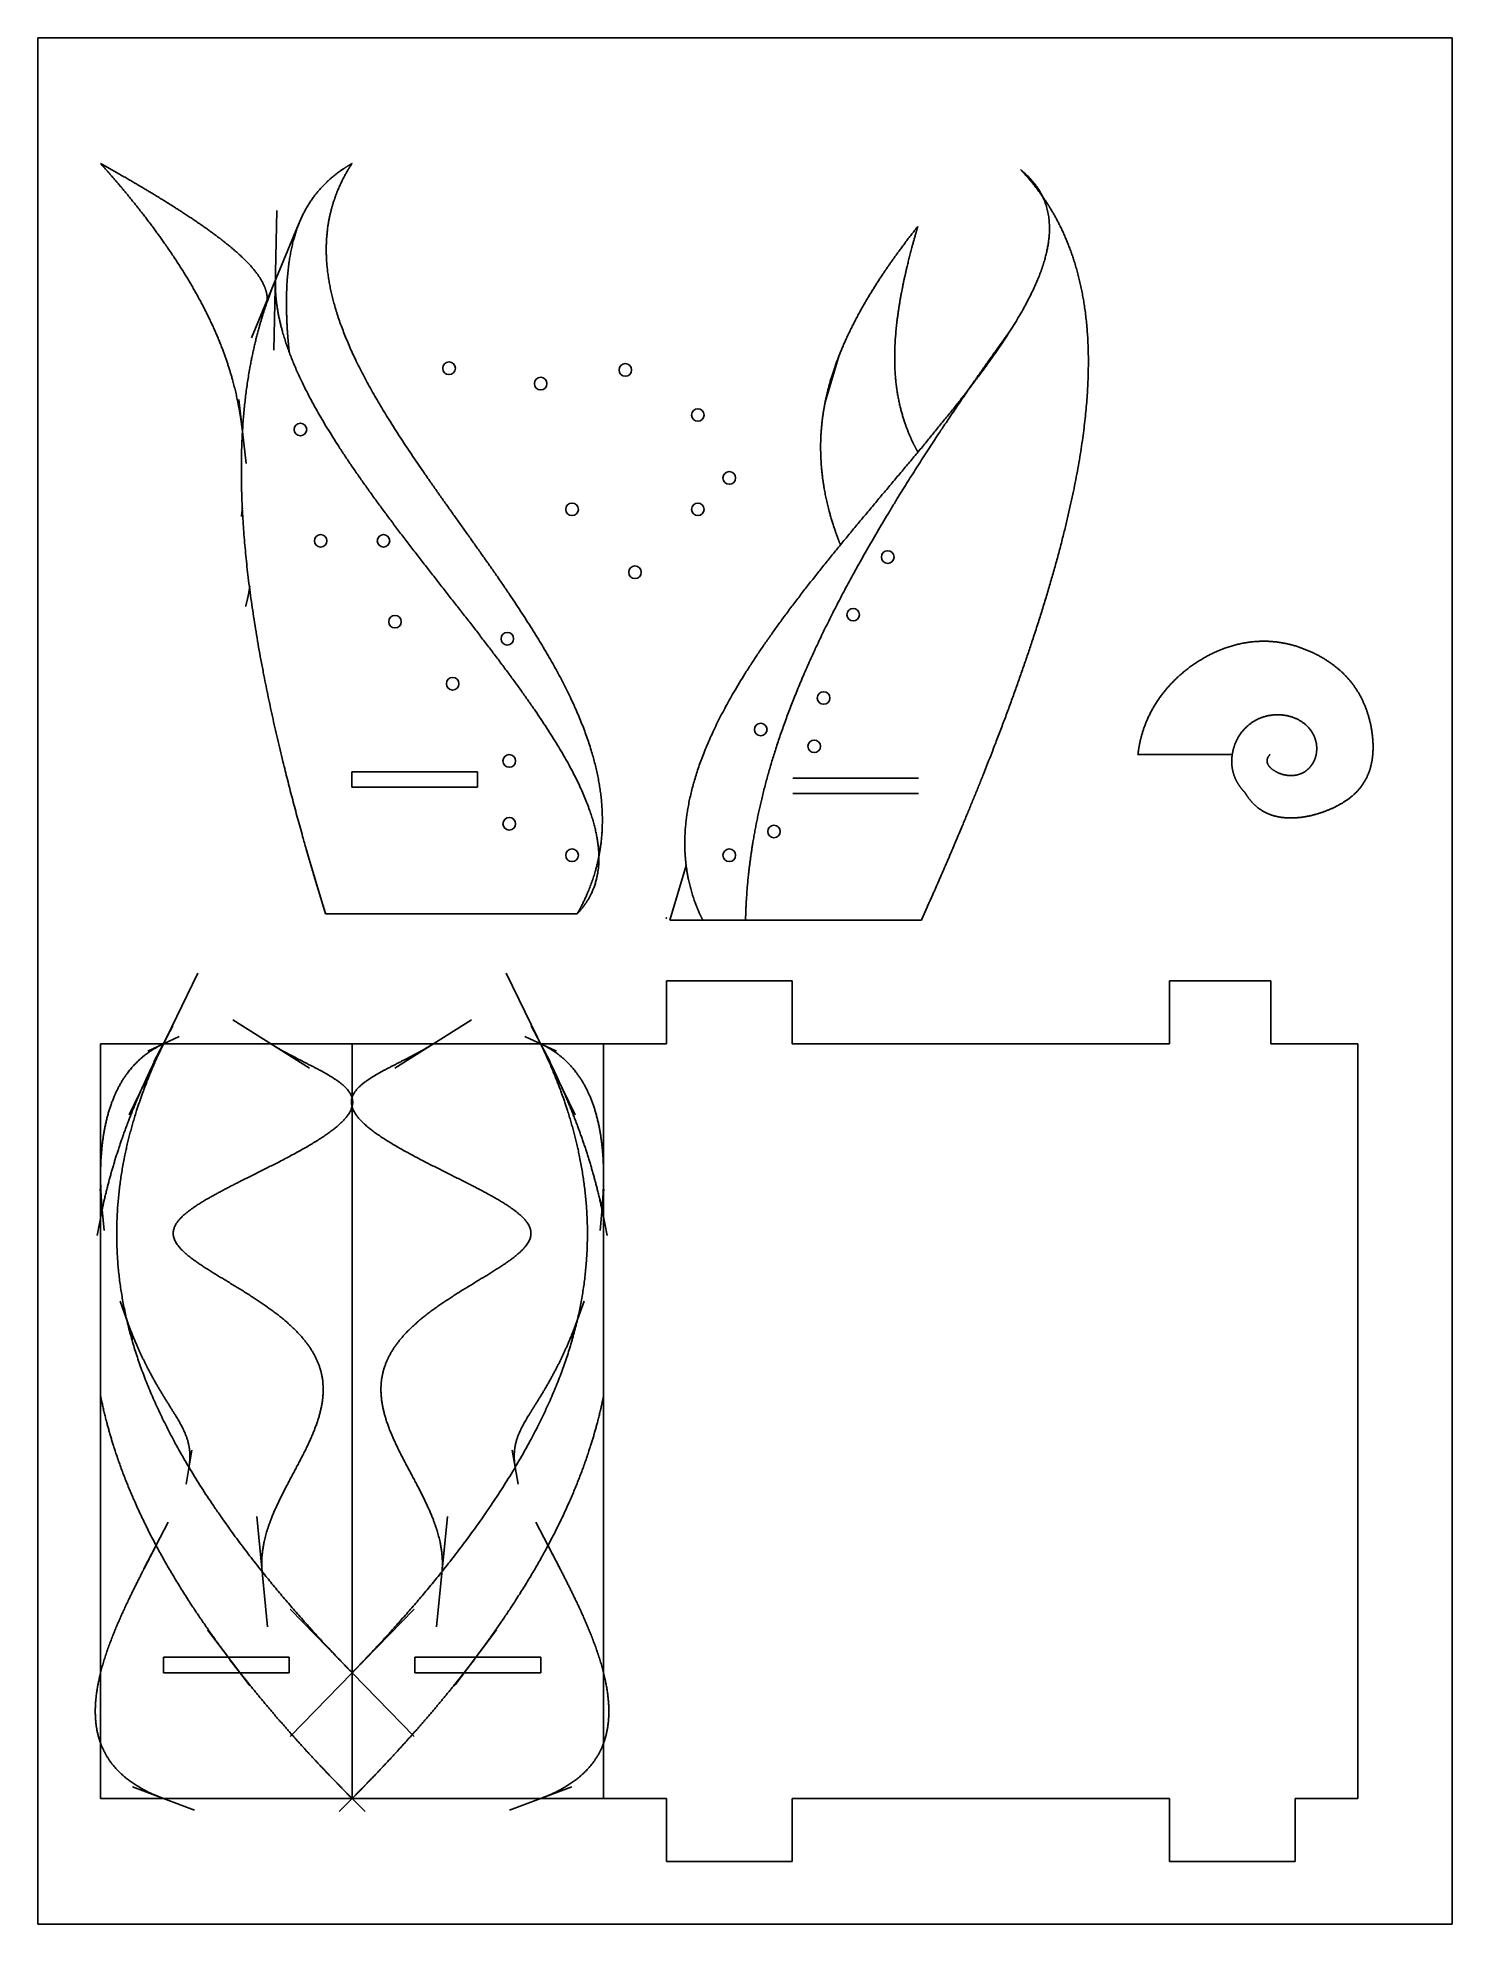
# Model space of a CAD drawing. Header units: centimetres. Extents: x -10 to 12.5, y -16 to 14.
import ezdxf

# ---------------------------------------------------------------- set-up
doc = ezdxf.new("R2010")
doc.units = ezdxf.units.CM
doc.header["$MEASUREMENT"] = 0
doc.layers.add('cutter-1 v5_Sketch1', color=7, linetype='Continuous')

msp = doc.modelspace()

# ---------------------------------------------------------------- linework, layer by layer
at = {"layer": 'cutter-1 v5_Sketch1'}
for p, q in [((-10, 14), (12.5, 14)), ((-10, -16), (-10, 14)), ((12.5, 14), (12.5, -16)), ((-6.195, 11.255), (-6.245, 9.033)), ((-6.601, 9.229), (-5.839, 11.059)), ((2.749, 8.951), (2.526, 8.206)), ((-6.8, 8.249), (-6.687, 7.229)), ((-6.744, 6.519), (-6.747, 6.495)), ((-6.625, 5.279), (-6.635, 5.217)), ((-5.006, 2.326), (-3.006, 2.326)), ((-5.006, 2.081), (-5.006, 2.326)), ((-3.006, 2.326), (-3.006, 2.081)), ((4.012, 2.228), (2.012, 2.228)), ((-3.006, 2.081), (-5.006, 2.081)), ((2.012, 1.983), (4.012, 1.983)), ((-5.42, 0.067), (-5.73, 1.098)), ((0.314, 0.835), (0.055, -0.031)), ((-1.42, 0.067), (-5.42, 0.067)), ((0.055, -0.031), (4.055, -0.031)), ((-7.453, -0.873), (-8.547, -3.127)), ((-2.547, -0.873), (-1.453, -3.127)), ((0, -2), (0, -1)), ((0, -1), (2, -1)), ((2, -1), (2, -2)), ((8, -1), (9.612, -1)), ((8, -2), (8, -1)), ((9.612, -1), (9.612, -2)), ((-7.849, -1.713), (-8.151, -2.287)), ((-6.898, -1.615), (-5.678, -2.385)), ((-3.102, -1.615), (-4.322, -2.385)), ((-2.151, -1.713), (-1.849, -2.287)), ((-9, -14), (-9, -2)), ((-9, -2), (-5, -2)), ((-7.749, -1.883), (-8.251, -2.117)), ((-5, -2), (-1, -2)), ((-5, -2), (-5, -14)), ((-5, -14), (-5, -2)), ((-2.251, -1.883), (-1.749, -2.117)), ((-1, -2), (-1, -14)), ((-1, -14), (-1, -2)), ((-1, -2), (0, -2)), ((2, -2), (8, -2)), ((9.612, -2), (11, -2)), ((11, -2), (11, -14)), ((-8.945, -4.475), (-9.055, -5.047)), ((-9.006, -4.31), (-8.945, -4.966)), ((-0.994, -4.31), (-1.055, -4.966)), ((-1.055, -4.475), (-0.945, -5.047)), ((-8.691, -6.09), (-8.476, -6.689)), ((-1.309, -6.09), (-1.524, -6.689)), ((-7.549, -8.461), (-7.641, -9.003)), ((-2.451, -8.461), (-2.359, -9.003)), ((-6.517, -9.515), (-6.345, -11.268)), ((-3.483, -9.515), (-3.655, -11.268)), ((-7.923, -9.604), (-8.31, -10.35)), ((-2.077, -9.604), (-1.69, -10.35)), ((-4.013, -10.987), (-5.987, -13.013)), ((-5.987, -10.987), (-4.013, -13.013)), ((-7.298, -11.316), (-6.638, -12.194)), ((-2.702, -11.316), (-3.362, -12.194)), ((-6, -11.755), (-8, -11.755)), ((-8, -11.755), (-8, -12)), ((-8, -12), (-6, -12)), ((-6.942, -11.793), (-6.619, -12.207)), ((-6, -12), (-6, -11.755)), ((-2, -11.755), (-4, -11.755)), ((-4, -11.755), (-4, -12)), ((-4, -12), (-2, -12)), ((-3.058, -11.793), (-3.381, -12.207)), ((-2, -12), (-2, -11.755)), ((-5.206, -13.793), (-4.794, -14.207)), ((-4.794, -13.793), (-5.206, -14.207)), ((-5, -14), (-9, -14)), ((-8.494, -13.817), (-7.506, -14.183)), ((-1, -14), (-5, -14)), ((-1.506, -13.817), (-2.494, -14.183)), ((0, -14), (-1, -14)), ((0, -14), (0, -15)), ((2, -15), (2, -14)), ((8, -14), (2, -14)), ((8, -14), (8, -15)), ((10, -15), (10, -14)), ((11, -14), (10, -14)), ((0, -15), (2, -15)), ((8, -15), (10, -15)), ((12.5, -16), (-10, -16))]:
    msp.add_line(p, q, dxfattribs=at)
for centre in [(-3.457, 8.744), (-0.654, 8.717), (-2, 8.5), (0.5, 8), (-5.822, 7.77), (1, 7), (-1.5, 6.5), (0.5, 6.5), (-5.5, 6), (-4.5, 6), (3.521, 5.741), (-0.5, 5.5), (-4.317, 4.714), (2.971, 4.825), (-2.531, 4.443), (-3.4, 3.727), (2.5, 3.5), (1.5, 3), (2.351, 2.732), (-2.5, 2.5), (-2.5, 1.5), (1.711, 1.377), (-1.5, 1), (1, 1)]:
    msp.add_circle(centre, 0.1, dxfattribs=at)
for points in [[(-9, 12), (-8.902, 11.946), (-8.711, 11.838), (-8.433, 11.678), (-8.084, 11.47), (-7.684, 11.219), (-7.326, 10.978), (-7.016, 10.748), (-6.759, 10.531), (-6.563, 10.328), (-6.428, 10.14), (-6.368, 10), (-6.349, 9.902), (-6.347, 9.839), (-6.349, 9.808)], [(-5, 12), (-5.052, 11.971), (-5.152, 11.909), (-5.293, 11.809), (-5.464, 11.658), (-5.647, 11.438), (-5.796, 11.185), (-5.909, 10.898), (-5.987, 10.577), (-6.033, 10.224), (-6.05, 9.843), (-6.042, 9.518), (-6.025, 9.263), (-6.009, 9.088), (-6, 9)], [(-5, 12), (-5.078, 11.882), (-5.215, 11.641), (-5.365, 11.263), (-5.456, 10.725), (-5.383, 9.997), (-5.129, 9.214), (-4.709, 8.38), (-4.158, 7.505), (-3.523, 6.602), (-2.862, 5.688), (-2.233, 4.778), (-1.693, 3.889), (-1.286, 3.034), (-1.043, 2.22), (-0.975, 1.452), (-1.065, 0.875), (-1.212, 0.463), (-1.345, 0.198), (-1.42, 0.067)], [(0.578, -0.031), (0.512, 0.101), (0.398, 0.37), (0.286, 0.792), (0.251, 1.388), (0.403, 2.193), (0.747, 3.055), (1.271, 3.969), (1.949, 4.926), (2.733, 5.905), (3.561, 6.886), (4.369, 7.842), (5.087, 8.749), (5.654, 9.583), (6.02, 10.326), (6.153, 10.966), (6.066, 11.393), (5.892, 11.666), (5.728, 11.826), (5.634, 11.902)], [(5.634, 11.902), (5.747, 11.784), (5.959, 11.537), (6.233, 11.13), (6.512, 10.516), (6.709, 9.62), (6.746, 8.59), (6.623, 7.426), (6.352, 6.138), (5.948, 4.738), (5.427, 3.241), (4.926, 1.973), (4.507, 0.985), (4.209, 0.31), (4.055, -0.031)], [(2.768, 5.935), (2.73, 6.032), (2.658, 6.225), (2.568, 6.515), (2.482, 6.906), (2.437, 7.399), (2.459, 7.897), (2.553, 8.401), (2.717, 8.911), (2.949, 9.426), (3.241, 9.946), (3.519, 10.366), (3.751, 10.682), (3.915, 10.894), (4, 11)], [(4, 11), (3.973, 10.91), (3.921, 10.731), (3.851, 10.468), (3.77, 10.126), (3.693, 9.714), (3.643, 9.321), (3.623, 8.949), (3.635, 8.598), (3.68, 8.269), (3.756, 7.962), (3.84, 7.732), (3.915, 7.567), (3.971, 7.462), (4, 7.41)], [(1.259, -0.031), (1.262, 0.123), (1.276, 0.435), (1.32, 0.912), (1.424, 1.566), (1.637, 2.419), (1.937, 3.307), (2.328, 4.234), (2.809, 5.196), (3.37, 6.193), (4.004, 7.219), (4.564, 8.062), (5.011, 8.705), (5.322, 9.139), (5.48, 9.358)], [(-6.746, 6.507), (-6.748, 6.484), (-6.751, 6.46), (-6.754, 6.436), (-6.757, 6.413), (-6.76, 6.389)], [(-6.63, 5.248), (-6.64, 5.187), (-6.651, 5.128), (-6.663, 5.07), (-6.678, 5.013), (-6.693, 4.958)], [(7.5, 2.6), (7.506, 2.648), (7.519, 2.744), (7.548, 2.885), (7.603, 3.066), (7.7, 3.281), (7.823, 3.485), (7.972, 3.676), (8.146, 3.853), (8.341, 4.011), (8.555, 4.149), (8.781, 4.261), (9.016, 4.343), (9.254, 4.394), (9.491, 4.411), (9.722, 4.396), (9.943, 4.352), (10.151, 4.284), (10.345, 4.196), (10.522, 4.092), (10.681, 3.974), (10.822, 3.842), (10.944, 3.693), (11.048, 3.525), (11.132, 3.338), (11.194, 3.136), (11.234, 2.925), (11.247, 2.714), (11.232, 2.512), (11.187, 2.327), (11.11, 2.163), (11.003, 2.021), (10.868, 1.9), (10.707, 1.797), (10.527, 1.712), (10.334, 1.646), (10.136, 1.602), (9.941, 1.585), (9.756, 1.598), (9.586, 1.643), (9.435, 1.724), (9.331, 1.816), (9.262, 1.902), (9.22, 1.966), (9.2, 2)], [(9.2, 2), (9.181, 2.019), (9.146, 2.058), (9.099, 2.119), (9.049, 2.205), (9.008, 2.321), (8.988, 2.444), (8.991, 2.572), (9.016, 2.703), (9.066, 2.832), (9.139, 2.953), (9.238, 3.061), (9.359, 3.148), (9.501, 3.209), (9.657, 3.24), (9.818, 3.236), (9.975, 3.199), (10.116, 3.128), (10.231, 3.026), (10.311, 2.901), (10.351, 2.761), (10.348, 2.618), (10.306, 2.486), (10.23, 2.377), (10.126, 2.301), (10.005, 2.263), (9.879, 2.262), (9.76, 2.292), (9.659, 2.343), (9.586, 2.405), (9.548, 2.471), (9.549, 2.523), (9.568, 2.562), (9.588, 2.587), (9.6, 2.6)], [(7.5, 2.6), (7.56, 2.6), (7.68, 2.6), (7.86, 2.6), (8.1, 2.6), (8.4, 2.6), (8.64, 2.6), (8.82, 2.6), (8.94, 2.6), (9, 2.6)], [(-8, -2), (-8.093, -2.191), (-8.264, -2.574), (-8.48, -3.151), (-8.682, -3.925), (-8.783, -4.902), (-8.722, -5.888), (-8.489, -6.884), (-8.086, -7.89), (-7.524, -8.905), (-6.82, -9.929), (-6.152, -10.754), (-5.597, -11.376), (-5.203, -11.792), (-5, -12)], [(-2, -2), (-1.907, -2.191), (-1.736, -2.574), (-1.52, -3.151), (-1.318, -3.925), (-1.217, -4.902), (-1.278, -5.888), (-1.511, -6.884), (-1.914, -7.89), (-2.476, -8.905), (-3.18, -9.929), (-3.848, -10.754), (-4.403, -11.376), (-4.797, -11.792), (-5, -12)]]:
    msp.add_open_spline(points, degree=5, dxfattribs=at)
for points, knots in [([(-9, 12), (-8.899, 11.887), (-8.701, 11.662), (-8.419, 11.324), (-8.072, 10.873), (-7.689, 10.311), (-7.364, 9.749), (-7.1, 9.187), (-6.92, 8.673), (-6.823, 8.271), (-6.773, 7.982), (-6.751, 7.805), (-6.743, 7.739)], [0, 0, 0, 0, 0, 0, 0.1, 0.2, 0.3, 0.4, 0.5, 0.6, 0.7, 0.7583747, 0.7583747, 0.7583747, 0.7583747, 0.7583747, 0.7583747]), ([(-5.42, 0.067), (-5.523, 0.396), (-5.72, 1.046), (-5.988, 1.999), (-6.291, 3.226), (-6.572, 4.68), (-6.744, 6.046), (-6.793, 7.313), (-6.715, 8.399), (-6.557, 9.176), (-6.394, 9.703), (-6.273, 10.018), (-6.22, 10.144)], [0, 0, 0, 0, 0, 0, 0.1, 0.2, 0.3, 0.4, 0.5, 0.6, 0.7, 0.7684223, 0.7684223, 0.7684223, 0.7684223, 0.7684223, 0.7684223]), ([(-6.22, 10.144), (-6.22, 10.14), (-6.223, 9.984), (-6.203, 9.665), (-6.093, 9.161), (-5.797, 8.438), (-5.222, 7.471), (-4.499, 6.458), (-3.7, 5.431), (-2.9, 4.42), (-2.174, 3.456), (-1.589, 2.566), (-1.197, 1.772), (-1.024, 1.085), (-1.068, 0.624), (-1.205, 0.326), (-1.341, 0.15), (-1.42, 0.067)], [0.1984208, 0.1984208, 0.1984208, 0.1984208, 0.1984208, 0.1984208, 0.2, 0.2666667, 0.3333333, 0.4, 0.4666667, 0.5333333, 0.6, 0.6666667, 0.7333333, 0.8, 0.8666667, 0.9333333, 1, 1, 1, 1, 1, 1]), ([(-8, -2), (-8.083, -2.038), (-8.239, -2.125), (-8.448, -2.285), (-8.676, -2.56), (-8.876, -3.003), (-8.983, -3.51), (-9.01, -3.963), (-9.001, -4.315), (-8.984, -4.542), (-8.975, -4.638)], [0, 0, 0, 0, 0, 0, 0.04, 0.08, 0.12, 0.16, 0.2, 0.2285706, 0.2285706, 0.2285706, 0.2285706, 0.2285706, 0.2285706]), ([(-8, -2), (-8.127, -2.241), (-8.363, -2.724), (-8.595, -3.276), (-8.783, -3.828), (-8.923, -4.38), (-8.986, -4.691), (-9, -4.761)], [0, 0, 0, 0, 0, 0, 0.1, 0.2, 0.2291164, 0.2291164, 0.2291164, 0.2291164, 0.2291164, 0.2291164]), ([(-6.288, -2), (-6.254, -2.021), (-6.183, -2.065), (-6.065, -2.133), (-5.885, -2.228), (-5.63, -2.356), (-5.364, -2.494), (-5.126, -2.648), (-4.975, -2.821), (-4.966, -3.021), (-5.131, -3.247), (-5.46, -3.494), (-5.914, -3.754), (-6.434, -4.016), (-6.952, -4.27), (-7.4, -4.509), (-7.721, -4.729), (-7.877, -4.936), (-7.854, -5.139), (-7.66, -5.348), (-7.327, -5.574), (-6.904, -5.823), (-6.451, -6.1), (-6.029, -6.407), (-5.695, -6.744), (-5.488, -7.11), (-5.426, -7.501), (-5.498, -7.913), (-5.672, -8.339), (-5.904, -8.774), (-6.144, -9.211), (-6.332, -9.626), (-6.42, -9.948), (-6.442, -10.18), (-6.437, -10.327), (-6.431, -10.391)], [0, 0, 0, 0, 0, 0, 0.0285714, 0.0571429, 0.0857143, 0.1142857, 0.1428571, 0.1714286, 0.2, 0.2285714, 0.2571429, 0.2857143, 0.3142857, 0.3428571, 0.3714286, 0.4, 0.4285714, 0.4571429, 0.4857143, 0.5142857, 0.5428571, 0.5714286, 0.6, 0.6285714, 0.6571429, 0.6857143, 0.7142857, 0.7428571, 0.7714286, 0.8, 0.8285714, 0.8571429, 0.8793598, 0.8793598, 0.8793598, 0.8793598, 0.8793598, 0.8793598]), ([(-3.712, -2), (-3.746, -2.021), (-3.817, -2.065), (-3.935, -2.133), (-4.115, -2.228), (-4.37, -2.356), (-4.636, -2.494), (-4.874, -2.648), (-5.025, -2.821), (-5.034, -3.021), (-4.869, -3.247), (-4.54, -3.494), (-4.086, -3.754), (-3.566, -4.016), (-3.048, -4.27), (-2.6, -4.509), (-2.279, -4.729), (-2.123, -4.936), (-2.146, -5.139), (-2.34, -5.348), (-2.673, -5.574), (-3.096, -5.823), (-3.549, -6.1), (-3.971, -6.407), (-4.305, -6.744), (-4.512, -7.11), (-4.574, -7.501), (-4.502, -7.913), (-4.328, -8.339), (-4.096, -8.774), (-3.856, -9.211), (-3.668, -9.626), (-3.58, -9.948), (-3.558, -10.18), (-3.563, -10.327), (-3.569, -10.391)], [0, 0, 0, 0, 0, 0, 0.0285714, 0.0571429, 0.0857143, 0.1142857, 0.1428571, 0.1714286, 0.2, 0.2285714, 0.2571429, 0.2857143, 0.3142857, 0.3428571, 0.3714286, 0.4, 0.4285714, 0.4571429, 0.4857143, 0.5142857, 0.5428571, 0.5714286, 0.6, 0.6285714, 0.6571429, 0.6857143, 0.7142857, 0.7428571, 0.7714286, 0.8, 0.8285714, 0.8571429, 0.8793598, 0.8793598, 0.8793598, 0.8793598, 0.8793598, 0.8793598]), ([(-2, -2), (-1.873, -2.241), (-1.637, -2.724), (-1.405, -3.276), (-1.217, -3.828), (-1.077, -4.38), (-1.014, -4.691), (-1, -4.761)], [0, 0, 0, 0, 0, 0, 0.1, 0.2, 0.2291164, 0.2291164, 0.2291164, 0.2291164, 0.2291164, 0.2291164]), ([(-2, -2), (-1.917, -2.038), (-1.761, -2.125), (-1.552, -2.285), (-1.324, -2.56), (-1.124, -3.003), (-1.017, -3.51), (-0.99, -3.963), (-0.999, -4.315), (-1.016, -4.542), (-1.025, -4.638)], [0, 0, 0, 0, 0, 0, 0.04, 0.08, 0.12, 0.16, 0.2, 0.2285706, 0.2285706, 0.2285706, 0.2285706, 0.2285706, 0.2285706]), ([(-8.583, -6.389), (-8.557, -6.464), (-8.485, -6.656), (-8.361, -6.949), (-8.181, -7.31), (-7.951, -7.686), (-7.736, -8.009), (-7.611, -8.257), (-7.572, -8.457), (-7.577, -8.612), (-7.591, -8.708), (-7.595, -8.732)], [0.3351123, 0.3351123, 0.3351123, 0.3351123, 0.3351123, 0.3351123, 0.36, 0.4, 0.44, 0.48, 0.52, 0.56, 0.5734305, 0.5734305, 0.5734305, 0.5734305, 0.5734305, 0.5734305]), ([(-1.417, -6.389), (-1.443, -6.464), (-1.515, -6.656), (-1.639, -6.949), (-1.819, -7.31), (-2.049, -7.686), (-2.264, -8.009), (-2.389, -8.257), (-2.428, -8.457), (-2.423, -8.612), (-2.409, -8.708), (-2.405, -8.732)], [0.3351123, 0.3351123, 0.3351123, 0.3351123, 0.3351123, 0.3351123, 0.36, 0.4, 0.44, 0.48, 0.52, 0.56, 0.5734305, 0.5734305, 0.5734305, 0.5734305, 0.5734305, 0.5734305]), ([(-9, -7.6), (-8.983, -7.683), (-8.913, -8.007), (-8.757, -8.57), (-8.454, -9.372), (-8.025, -10.203), (-7.551, -10.95), (-7.19, -11.458), (-6.99, -11.726), (-6.968, -11.755)], [0.4653063, 0.4653063, 0.4653063, 0.4653063, 0.4653063, 0.4653063, 0.5, 0.6, 0.7, 0.8, 0.8121134, 0.8121134, 0.8121134, 0.8121134, 0.8121134, 0.8121134]), ([(-1, -7.6), (-1.017, -7.683), (-1.087, -8.007), (-1.243, -8.57), (-1.546, -9.372), (-1.975, -10.203), (-2.449, -10.95), (-2.81, -11.458), (-3.01, -11.726), (-3.032, -11.755)], [0.4653063, 0.4653063, 0.4653063, 0.4653063, 0.4653063, 0.4653063, 0.5, 0.6, 0.7, 0.8, 0.8121134, 0.8121134, 0.8121134, 0.8121134, 0.8121134, 0.8121134]), ([(-8.117, -9.977), (-8.118, -9.98), (-8.179, -10.097), (-8.303, -10.335), (-8.496, -10.707), (-8.743, -11.22), (-8.984, -11.85), (-9.111, -12.437), (-9.093, -12.957), (-8.913, -13.398), (-8.633, -13.682), (-8.346, -13.856), (-8.121, -13.955), (-8, -14)], [0.6791108, 0.6791108, 0.6791108, 0.6791108, 0.6791108, 0.6791108, 0.68, 0.72, 0.76, 0.8, 0.84, 0.88, 0.92, 0.96, 1, 1, 1, 1, 1, 1]), ([(-1.883, -9.977), (-1.882, -9.98), (-1.821, -10.097), (-1.697, -10.335), (-1.504, -10.707), (-1.257, -11.22), (-1.016, -11.85), (-0.889, -12.437), (-0.907, -12.957), (-1.087, -13.398), (-1.367, -13.682), (-1.654, -13.856), (-1.879, -13.955), (-2, -14)], [0.6791108, 0.6791108, 0.6791108, 0.6791108, 0.6791108, 0.6791108, 0.68, 0.72, 0.76, 0.8, 0.84, 0.88, 0.92, 0.96, 1, 1, 1, 1, 1, 1]), ([(-6.78, -12), (-6.654, -12.161), (-6.333, -12.561), (-5.989, -12.961), (-5.624, -13.361), (-5.238, -13.761), (-5, -14)], [0.8326023, 0.8326023, 0.8326023, 0.8326023, 0.8326023, 0.8326023, 0.9, 1, 1, 1, 1, 1, 1]), ([(-3.22, -12), (-3.346, -12.161), (-3.667, -12.561), (-4.011, -12.961), (-4.376, -13.361), (-4.762, -13.761), (-5, -14)], [0.8326023, 0.8326023, 0.8326023, 0.8326023, 0.8326023, 0.8326023, 0.9, 1, 1, 1, 1, 1, 1])]:
    msp.add_open_spline(points, degree=5, knots=knots, dxfattribs=at)
msp.add_point((0, 0), dxfattribs=at)

doc.saveas('drawing.dxf')
